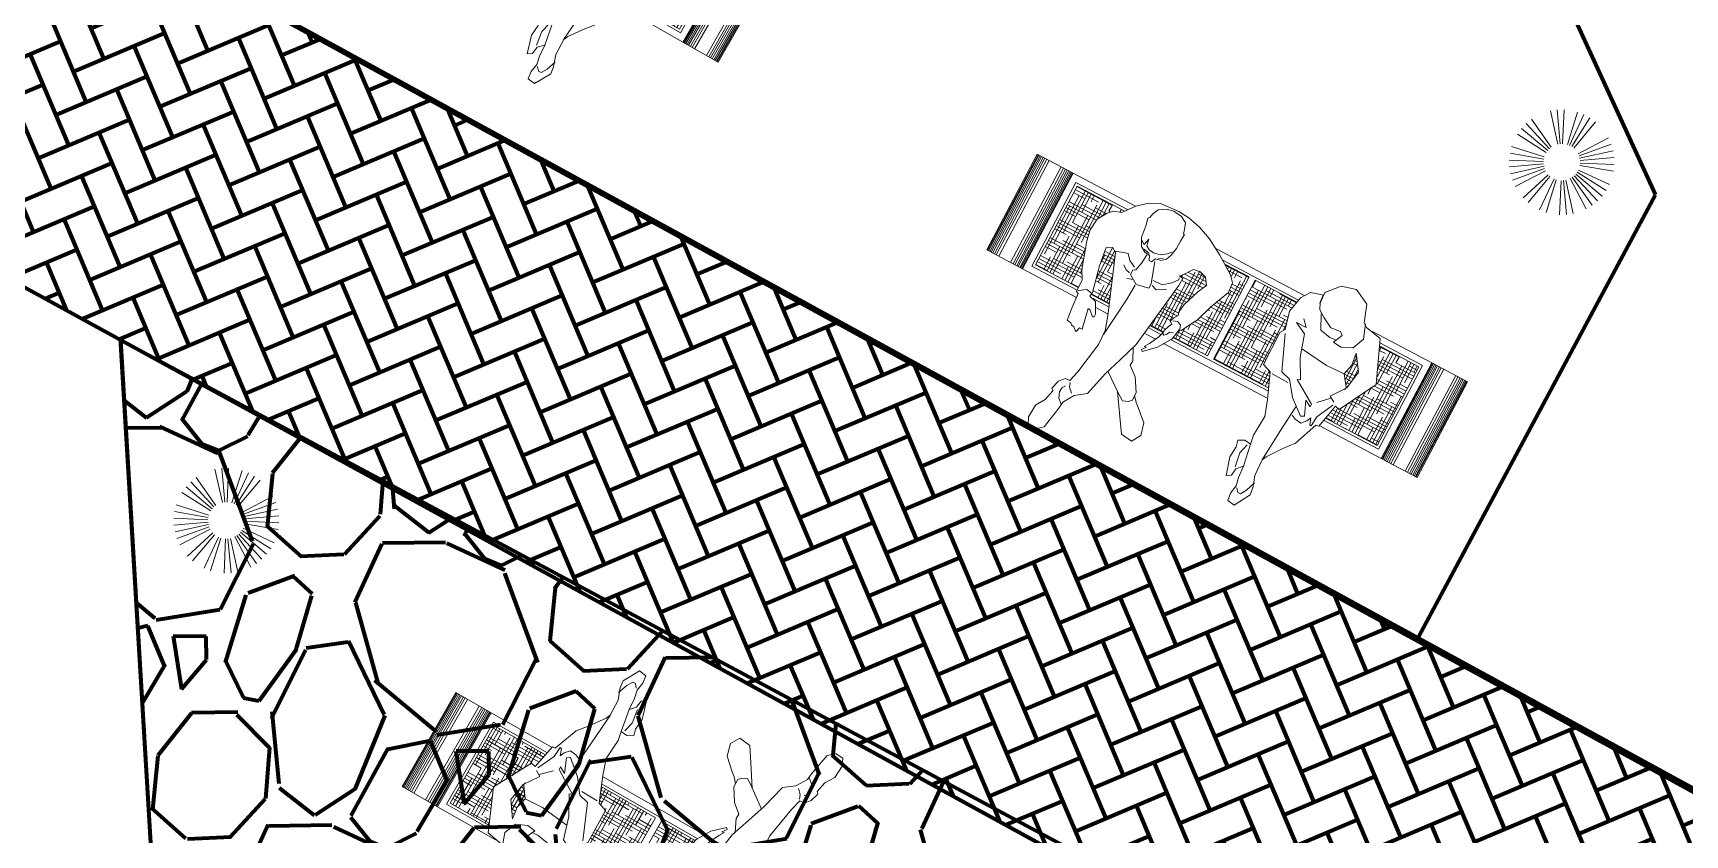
# Model space of a CAD drawing. Header units: millimetres. Extents: x 111 to 1506, y 14 to 566.
# Drawn here: x 216.78 to 225.98, y 117.57 to 122.03 of the extents above; entities that cross this region are included whole.
import ezdxf

# ---------------------------------------------------------------- set-up
doc = ezdxf.new("R2010")
doc.units = ezdxf.units.MM
for name, color, linetype, lineweight in [('G', 254, 'Continuous', 5), ('GRASS', 56, 'Continuous', 0), ('mobiliario', 45, 'Continuous', 13), ('PALMERAS114', 114, 'Continuous', 5), ('trazado', 253, 'Continuous', 5), ('Trees', 82, 'Continuous', 0)]:
    doc.layers.add(name, color=color, linetype=linetype, lineweight=lineweight)
doc.styles.add('ATTR', font='romans.shx', dxfattribs={"width": 0.8, "height": 2.52})
pattern_1 = [(22.91477167913166, (797.1278348435668, 1599.995954433708), (0.097837146278343, 0.2411221532918743), [0.5519999999999998, -0.1839999999999999]), (112.9147716791316, (797.2973144933669, 1600.067596937221), (0.097837146278343, 0.2411221532918743), [0.5519999999999999, -0.184])]
pattern_2 = [(359.9999999864311, (2.309276558225974, 33.90391519851983), (0.0500000000029603, 0.012499999988159), [0.2, -0.1]), (89.99999998643118, (2.309276558225974, 33.90391519851983), (-0.0125000000118411, -0.0499999999970397), [0.2, -0.1])]

# ---------------------------------------------------------------- blocks, each defined once
blk = doc.blocks.new('0Q62D')
at = {"color": 0, "linetype": 'ByBlock'}
for p, q in [((-0.0500000000000003, 1.109999999999998), (0.0699999999999999, 0.48)), ((-0.03, 0.5299999999999998), (-0.0500000000000003, 1.109999999999998)), ((-0.03, 0.96), (0.02, 0.5200000000000001)), ((-0.3300000000000001, 0.6700000000000002), (-0.1600000000000001, 0.3799999999999999)), ((-0.24, 0.3399999999999999), (-0.3300000000000001, 0.6700000000000002)), ((0.0999999999999999, 0.2899999999999998), (0.3399999999999999, 0.6099999999999999)), ((0.3399999999999999, 0.6099999999999999), (0.1499999999999999, 0.24)), ((-0.99, 0.5899999999999999), (-0.3500000000000001, 0.3299999999999998)), ((-0.4700000000000002, 0.19), (-0.99, 0.5899999999999999)), ((-0.47, 0.2799999999999998), (-0.92, 0.55)), ((-0.02, 0.02), (-0.03, 0.5299999999999998)), ((0.02, 0.5200000000000001), (0.0499999999999998, 0.5099999999999998)), ((0.2799999999999998, 0.3399999999999999), (1, 0.5400000000000001)), ((1, 0.5400000000000001), (0.3599999999999999, 0.26)), ((1, 0.5400000000000001), (0.4100000000000004, 0.3299999999999998)), ((0.0699999999999999, 0.48), (0, 0.01)), ((-0.1600000000000001, 0.3799999999999999), (-0.02, 0.02)), ((-0.3500000000000001, 0.3299999999999998), (0, 0)), ((0, 0), (-0.24, 0.3399999999999999)), ((0.03, 0.0499999999999998), (0.2799999999999998, 0.3399999999999999)), ((-0.4400000000000004, 0.21), (-0.3800000000000001, 0.3099999999999998)), ((0, 0.01), (0.0999999999999999, 0.2899999999999998)), ((0.3599999999999999, 0.26), (0, 0.01)), ((0.0799999999999999, 0.0899999999999999), (0.31, 0.27)), ((0.1499999999999999, 0.24), (0.03, 0.0499999999999998)), ((-0.0900000000000001, 0.0399999999999998), (-0.3600000000000001, 0.22)), ((-0.0500000000000001, 0.01), (-0.4700000000000002, 0.19)), ((0, 0.01), (0.3900000000000001, 0.0999999999999999)), ((0.3900000000000001, 0.0999999999999999), (0.8299999999999998, 0.01)), ((-1.159999999999999, -0.1500000000000001), (-0.6600000000000003, 0.01)), ((-0.6600000000000003, 0.01), (-0.0500000000000001, 0.01)), ((-0.01, 0.01), (-0.6200000000000001, -0.1300000000000001)), ((0.01, 0), (-0.0900000000000001, -0.29)), ((0, -0.4200000000000001), (0.01, 0)), ((0.02, 0.01), (0.1199999999999999, -0.5200000000000001)), ((0.3300000000000001, -0.3600000000000001), (0.02, 0.01)), ((0.04, 0.01), (0.2799999999999998, 0.02)), ((0.8299999999999998, 0.01), (0.3900000000000001, -0.02)), ((0.7700000000000001, 0.01), (0.5, 0.01)), ((-0.2000000000000002, -0.01), (-0.5300000000000002, -0.04)), ((0.0499999999999998, -0.01), (0.3700000000000001, -0.3)), ((0.3900000000000001, -0.02), (0.0499999999999998, -0.01)), ((-0.3500000000000001, -0.31), (-0.01, -0.04)), ((0, -0.03), (-0.3, -0.4300000000000004)), ((-0.1200000000000001, -0.2300000000000002), (0, -0.03)), ((-1.159999999999999, -0.1500000000000001), (-0.72, -0.0600000000000001)), ((-0.04, -0.0600000000000001), (-0.31, -0.3500000000000001)), ((0.02, -0.0600000000000001), (0.0699999999999999, -0.4800000000000005)), ((-0.6200000000000001, -0.1300000000000001), (-1.159999999999999, -0.1500000000000001)), ((-0.1600000000000001, -0.4500000000000002), (-0.1200000000000001, -0.2300000000000002)), ((-0.6400000000000003, -0.6000000000000001), (-0.3500000000000001, -0.31)), ((-0.0900000000000001, -0.29), (-0.1600000000000001, -0.4500000000000002)), ((0.3700000000000001, -0.3), (0.6000000000000001, -0.7300000000000001)), ((0.6000000000000001, -0.7300000000000001), (0.3300000000000001, -0.3600000000000001)), ((0.4899999999999999, -0.56), (0.3799999999999999, -0.3800000000000001)), ((-0.3, -0.4300000000000004), (-0.6400000000000003, -0.6000000000000001)), ((0.0499999999999998, -1.179999999999999), (0, -0.4200000000000001)), ((0.1199999999999999, -0.5200000000000001), (0.0499999999999998, -1.179999999999999)), ((0.04, -1.08), (0.0499999999999998, -0.56))]:
    blk.add_line(p, q, dxfattribs=at)
blk = doc.blocks.new('*E434321')
at = {"layer": 'Trees', "linetype": 'ByBlock', "xscale": -0.3276657665147431, "yscale": 0.3276657665147695, "zscale": 0.3276657665147513, "rotation": 77.65882791872079}
blk.add_blockref('0Q62D', (0.5708279861308654, -0.5170867971258702), dxfattribs=at)
blk = doc.blocks.new('persona 1')
at = {"layer": 'mobiliario', "color": 32, "lineweight": 9}
for p, q in [((768301.7748534755, 8993267.251872886), (768301.8255743125, 8993267.276098698)), ((768301.8255743125, 8993267.276098698), (768301.9236908631, 8993267.284991888)), ((768301.8629396576, 8993267.265288722), (768301.9019675629, 8993267.27425797)), ((768301.9019675629, 8993267.27425797), (768301.9465077316, 8993267.268665958)), ((768301.9236908631, 8993267.284991888), (768301.9829783385, 8993267.27999586)), ((768301.9829783385, 8993267.27999586), (768302.0501365458, 8993267.262997892)), ((768301.6780568212, 8993267.149400894), (768301.7249279581, 8993267.207967183)), ((768301.7249279581, 8993267.207967183), (768301.7748534755, 8993267.251872886)), ((768301.8117492424, 8993267.19176386), (768301.8157702722, 8993267.214102393)), ((768301.8157702722, 8993267.214102393), (768301.8293245938, 8993267.244218212)), ((768301.8293245938, 8993267.244218212), (768301.8629396576, 8993267.265288722)), ((768301.9465077316, 8993267.268665958), (768301.9792555552, 8993267.250277366)), ((768301.9792555552, 8993267.250277366), (768301.9931356236, 8993267.211414237)), ((768301.9931356236, 8993267.211414237), (768301.9961900004, 8993267.196753653)), ((768301.9961900004, 8993267.196753653), (768302.0011057705, 8993267.196952315)), ((768302.0011057705, 8993267.196952315), (768302.0001391153, 8993267.159953192)), ((768302.0501365458, 8993267.262997892), (768302.1201502978, 8993267.23625931)), ((768302.1201502978, 8993267.23625931), (768302.2033482118, 8993267.187877504)), ((768301.5855794437, 8993267.061887477), (768301.6155436354, 8993267.112378497)), ((768301.6155436354, 8993267.112378497), (768301.6392277441, 8993267.135511676)), ((768301.6392277441, 8993267.135511676), (768301.6780568212, 8993267.149400894)), ((768301.8046738339, 8993267.184085906), (768301.8117492424, 8993267.19176386)), ((768301.8134393021, 8993267.149944093), (768301.8046738339, 8993267.184085906)), ((768301.8201972729, 8993267.086584086), (768301.8134393021, 8993267.149944093)), ((768301.9993712902, 8993267.118034098), (768301.9912298134, 8993267.075817013)), ((768302.0001391153, 8993267.159953192), (768301.9993712902, 8993267.118034098)), ((768302.2033482118, 8993267.187877504), (768302.294416854, 8993267.12749376)), ((768302.294416854, 8993267.12749376), (768302.3227459827, 8993267.096606577)), ((768301.5806911738, 8993267.000089835), (768301.5855794437, 8993267.061887477)), ((768301.8422930094, 8993267.045157995), (768301.8201972729, 8993267.086584086)), ((768301.8284125999, 8993267.073824687), (768301.8497562986, 8993267.060121857)), ((768301.8700256459, 8993267.029030727), (768301.8422930094, 8993267.045157995)), ((768301.8497562986, 8993267.060121857), (768301.8567154594, 8993267.09369542)), ((768301.8567154594, 8993267.09369542), (768301.8642855175, 8993267.060709026)), ((768301.8603427632, 8993267.039950063), (768301.8922277373, 8993267.032915547)), ((768301.8642855175, 8993267.060709026), (768301.883469658, 8993267.048999693)), ((768301.883469658, 8993267.048999693), (768301.9085447937, 8993267.04585151)), ((768301.9085447937, 8993267.04585151), (768301.9435781819, 8993267.053509627)), ((768301.9586089066, 8993267.030146636), (768301.9317889216, 8993267.023690704)), ((768301.9435781819, 8993267.053509627), (768301.9718810396, 8993267.073380359)), ((768301.9437698424, 8993267.033333901), (768301.9632926526, 8993267.044110574)), ((768301.9800339583, 8993267.048260512), (768301.9586089066, 8993267.030146636)), ((768301.9718810396, 8993267.073380359), (768301.9877302852, 8993267.092747806)), ((768301.9912298134, 8993267.075817013), (768301.9800339583, 8993267.048260512)), ((768302.122094188, 8993267.066321606), (768302.0872142259, 8993267.015631927)), ((768302.1564051545, 8993267.070172219), (768302.122094188, 8993267.066321606)), ((768302.1913126148, 8993267.059262915), (768302.1564051545, 8993267.070172219)), ((768302.2148253937, 8993267.025717083), (768302.1913126148, 8993267.059262915)), ((768302.327291591, 8993267.045046197), (768302.282309344, 8993266.939740172)), ((768302.3227459827, 8993267.096606577), (768302.327291591, 8993267.045046197)), ((768301.5903513805, 8993266.943808146), (768301.5806911738, 8993267.000089835)), ((768301.7196251098, 8993266.973672517), (768301.6906275712, 8993266.960180623)), ((768301.6906275712, 8993266.960180623), (768301.7043363062, 8993266.864638485)), ((768301.7423425632, 8993266.959806575), (768301.7196251098, 8993266.973672517)), ((768301.735148704, 8993266.964197457), (768301.7785149217, 8993266.978516437)), ((768301.8551450856, 8993266.666220801), (768301.7423425632, 8993266.959806575)), ((768301.7785149217, 8993266.978516437), (768301.8004370538, 8993266.98433038)), ((768301.8004370538, 8993266.98433038), (768301.8236515839, 8993266.958164508)), ((768301.8236515839, 8993266.958164508), (768301.8588572908, 8993266.939875243)), ((768301.8971254993, 8993267.024901874), (768301.8700256459, 8993267.029030727)), ((768301.8820443209, 8993266.975308353), (768301.8715443744, 8993266.93053195)), ((768301.8850711976, 8993267.022246752), (768301.8820443209, 8993266.975308353)), ((768301.907987483, 8993267.003460836), (768301.8971254993, 8993267.024901874)), ((768301.9199111052, 8993267.00235373), (768301.907987483, 8993267.003460836)), ((768301.9317889216, 8993267.023690704), (768301.9199111052, 8993267.00235373)), ((768301.9710527417, 8993266.904985333), (768301.9347259663, 8993267.011933427)), ((768302.0194151105, 8993266.926651832), (768302.0575482808, 8993266.957760952)), ((768302.0575482808, 8993266.957760952), (768302.0810335559, 8993266.985814102)), ((768302.0872142259, 8993267.015631927), (768302.0753224624, 8993267.00529533)), ((768302.0753224624, 8993267.00529533), (768302.0951843708, 8993267.001170002)), ((768302.0810335559, 8993266.985814102), (768302.0781780109, 8993266.995554717)), ((768302.0943171326, 8993266.961710894), (768302.0849107541, 8993266.889874645)), ((768302.0951843708, 8993267.001170002), (768302.0943171326, 8993266.961710894)), ((768302.1612045914, 8993266.890493903), (768302.1921354384, 8993266.97798404)), ((768302.1921354384, 8993266.97798404), (768302.2148253937, 8993267.025717083)), ((768301.6352447942, 8993266.807638207), (768301.5903513805, 8993266.943808146)), ((768301.8280977737, 8993266.909064114), (768301.8077387903, 8993266.925489374)), ((768301.8505169824, 8993266.90257813), (768301.8280977737, 8993266.909064114)), ((768301.8832648024, 8993266.884189537), (768301.8517099656, 8993266.873058297)), ((768301.8595531975, 8993266.92265534), (768301.8580894656, 8993266.89795615)), ((768301.8580894656, 8993266.89795615), (768301.906081673, 8993266.867863607)), ((768301.8715443744, 8993266.93053195), (768301.8595531975, 8993266.92265534)), ((768301.906081673, 8993266.867863607), (768301.96958901, 8993266.880286142)), ((768301.96958901, 8993266.880286142), (768301.9710527417, 8993266.904985333)), ((768301.9702574181, 8993266.924665224), (768302.0194151105, 8993266.926651832)), ((768301.9786252248, 8993266.900363352), (768302.0060596169, 8993266.891616043)), ((768302.0060596169, 8993266.891616043), (768302.0494068024, 8993266.915543865)), ((768302.0849107541, 8993266.889874645), (768302.044628527, 8993266.607350288)), ((768302.155620413, 8993266.84591616), (768302.1612045914, 8993266.890493903)), ((768302.282309344, 8993266.939740172), (768302.2538363804, 8993266.852349363)), ((768301.659155231, 8993266.764252432), (768301.6352447942, 8993266.807638207)), ((768301.7043363062, 8993266.864638485), (768301.7342835795, 8993266.73279254)), ((768301.8998290859, 8993266.778906783), (768301.9038226196, 8993266.862844307)), ((768302.1383433044, 8993266.786081847), (768302.1472801062, 8993266.808619047)), ((768302.1534882728, 8993266.776837885), (768302.1383433044, 8993266.786081847)), ((768302.1472801062, 8993266.808619047), (768302.1612320897, 8993266.828894917)), ((768302.1721571964, 8993266.802232392), (768302.1503344831, 8993266.79395846)), ((768302.1612320897, 8993266.828894917), (768302.155620413, 8993266.84591616)), ((768302.1922179349, 8993266.793187091), (768302.1721571964, 8993266.802232392)), ((768302.2003869115, 8993266.773805194), (768302.1922179349, 8993266.793187091)), ((768302.2284897119, 8993266.809436962), (768302.210317865, 8993266.771742528)), ((768302.2538363804, 8993266.852349363), (768302.2284897119, 8993266.809436962)), ((768301.6617400292, 8993266.700292794), (768301.659155231, 8993266.764252432)), ((768301.7022980546, 8993266.732794473), (768301.6675916836, 8993266.707911663)), ((768301.7332780445, 8993266.727206364), (768301.7022980546, 8993266.732794473)), ((768301.7342835795, 8993266.73279254), (768301.7302625497, 8993266.710454006)), ((768301.7302625497, 8993266.710454006), (768301.7676278949, 8993266.69964403)), ((768301.8892572243, 8993266.674991388), (768301.8998290859, 8993266.778906783)), ((768302.124915898, 8993266.691907065), (768302.1336538661, 8993266.719364233)), ((768302.1336538661, 8993266.719364233), (768302.1355152576, 8993266.73422348)), ((768302.1355152576, 8993266.73422348), (768302.1443526428, 8993266.759220665)), ((768302.135664394, 8993266.716002423), (768302.1433970557, 8993266.710065637)), ((768302.1433970557, 8993266.710065637), (768302.1517713293, 8993266.719153067)), ((768302.1880255714, 8993266.714169543), (768302.1441093945, 8993266.643402655)), ((768302.1443526428, 8993266.759220665), (768302.1534882728, 8993266.776837885)), ((768302.1517713293, 8993266.719153067), (768302.1622861121, 8993266.737076)), ((768302.1622861121, 8993266.737076), (768302.1782417651, 8993266.743970098)), ((768302.1981278585, 8993266.76878589), (768302.1880255714, 8993266.714169543)), ((768302.210317865, 8993266.771742528), (768302.1981278585, 8993266.76878589)), ((768301.6742282808, 8993266.695869474), (768301.6617400292, 8993266.700292794)), ((768301.6798674556, 8993266.617249249), (768301.6742282808, 8993266.695869474)), ((768301.7621431315, 8993266.652606301), (768301.7523115949, 8993266.65220898)), ((768301.7523115949, 8993266.65220898), (768301.7736922335, 8993266.549584877)), ((768301.7902734317, 8993266.626639089), (768301.7621431315, 8993266.652606301)), ((768301.7676278949, 8993266.69964403), (768301.7969511785, 8993266.644156983)), ((768301.7975476721, 8993266.629397068), (768301.7902734317, 8993266.626639089)), ((768301.7969511785, 8993266.644156983), (768301.7975476721, 8993266.629397068)), ((768301.8776912075, 8993266.595675848), (768301.8551450856, 8993266.666220801)), ((768301.8785660616, 8993266.574027987), (768301.8892572243, 8993266.674991388)), ((768302.0836564341, 8993266.616319533), (768302.0998674725, 8993266.641614707)), ((768302.1441093945, 8993266.643402655), (768302.0872078873, 8993266.589359017)), ((768302.0998674725, 8993266.641614707), (768302.124915898, 8993266.691907065)), ((768301.6873680259, 8993266.55348827), (768301.6798674556, 8993266.617249249)), ((768301.709687816, 8993266.549462272), (768301.6873680259, 8993266.55348827)), ((768301.7173597161, 8993266.542380303), (768301.709687816, 8993266.549462272)), ((768301.7322064395, 8993266.5405163), (768301.7173597161, 8993266.542380303)), ((768301.7589449232, 8993266.548988892), (768301.752565423, 8993266.52409104)), ((768301.7736922335, 8993266.549584877), (768301.7589449232, 8993266.548988892)), ((768301.8807730824, 8993266.519416278), (768301.8776912075, 8993266.595675848)), ((768302.044628527, 8993266.607350288), (768302.0094778184, 8993266.502441583)), ((768302.0675723087, 8993266.52696539), (768302.0378687757, 8993266.587175537)), ((768302.0795359891, 8993266.596440982), (768302.0958464406, 8993266.619276172)), ((768302.0872078873, 8993266.589359017), (768302.0795359891, 8993266.596440982)), ((768302.0958464406, 8993266.619276172), (768302.0836564341, 8993266.616319533)), ((768301.7449929399, 8993266.528713023), (768301.7322064395, 8993266.5405163)), ((768301.752565423, 8993266.52409104), (768301.7449929399, 8993266.528713023)), ((768301.8530235272, 8993266.353206582), (768301.8807730824, 8993266.519416278)), ((768302.0094778184, 8993266.502441583), (768301.9763873331, 8993266.407472154)), ((768302.0661085807, 8993266.502266198), (768302.0675723087, 8993266.52696539)), ((768302.1144984458, 8993266.46233371), (768302.0661085807, 8993266.502266198)), ((768302.1540509315, 8993266.397404043), (768302.1144984458, 8993266.46233371)), ((768301.9763873331, 8993266.407472154), (768301.9445892479, 8993266.280522907)), ((768301.9823346509, 8993266.424540909), (768302.0744319687, 8993266.357226348)), ((768302.1557409912, 8993266.35558428), (768302.1540509315, 8993266.397404043)), ((768302.1779613681, 8993266.354018265), (768302.1547219849, 8993266.380799133)), ((768301.8381048868, 8993266.295931587), (768301.8530235272, 8993266.353206582)), ((768302.071652625, 8993266.359257787), (768302.1405829322, 8993266.25349529)), ((768302.0744319687, 8993266.357226348), (768302.1149511059, 8993266.3292958)), ((768302.1149511059, 8993266.3292958), (768302.1415901744, 8993266.340228379)), ((768302.1415901744, 8993266.340228379), (768302.1557409912, 8993266.35558428)), ((768302.198519081, 8993266.33604538), (768302.1779613681, 8993266.354018265)), ((768302.198519081, 8993266.33604538), (768302.2579088546, 8993266.281871738)), ((768301.7770829331, 8993266.222009402), (768301.7900407631, 8993266.266885133)), ((768301.7873121331, 8993266.212566778), (768301.7770829331, 8993266.222009402)), ((768301.7900407631, 8993266.266885133), (768301.8135260419, 8993266.294938285)), ((768301.8135260419, 8993266.294938285), (768301.8381048868, 8993266.295931587)), ((768301.81886697, 8993266.223698016), (768301.8204301186, 8993266.245937223)), ((768301.8298914935, 8993266.194575505), (768301.81886697, 8993266.223698016)), ((768301.8204301186, 8993266.245937223), (768301.8320236319, 8993266.263653778)), ((768301.8515872956, 8993266.266908405), (768301.8433189018, 8993266.28875029)), ((768301.8746029941, 8993266.245662505), (768301.8515872956, 8993266.266908405)), ((768301.8920070138, 8993266.241437847), (768301.8573258854, 8993266.185828196)), ((768301.9445892479, 8993266.280522907), (768301.8920070138, 8993266.241437847)), ((768302.1869247463, 8993266.181163527), (768302.1405829322, 8993266.25349529)), ((768302.2749089395, 8993266.22042202), (768302.2474580816, 8993266.174220486)), ((768302.2579088546, 8993266.281871738), (768302.2749089395, 8993266.22042202)), ((768301.7446883545, 8993266.109820068), (768301.7747519631, 8993266.157851098)), ((768301.7747519631, 8993266.157851098), (768301.7873121331, 8993266.212566778)), ((768301.8553650772, 8993266.173428932), (768301.8298914935, 8993266.194575505)), ((768301.8538019303, 8993266.15118973), (768301.8324694764, 8993266.034697995)), ((768301.8573258854, 8993266.185828196), (768301.8538019303, 8993266.15118973)), ((768302.2474580816, 8993266.174220486), (768302.1869247463, 8993266.181163527)), ((768301.7424567994, 8993266.043201782), (768301.7446883545, 8993266.109820068)), ((768301.7586953379, 8993266.006897973), (768301.7424567994, 8993266.043201782)), ((768301.7981209066, 8993266.006027274), (768301.7586953379, 8993266.006897973)), ((768301.8324694764, 8993266.034697995), (768301.7981209066, 8993266.006027274))]:
    blk.add_line(p, q, dxfattribs=at)
blk = doc.blocks.new('persona 2')
at = {"layer": 'mobiliario', "color": 32, "lineweight": 9}
for p, q in [((768302.5011173282, 8993267.261370327), (768302.5569392854, 8993267.325856505)), ((768302.5569392854, 8993267.325856505), (768302.6310781259, 8993267.346316526)), ((768302.6310781259, 8993267.346316526), (768302.7095783763, 8993267.306628838)), ((768302.7095783763, 8993267.306628838), (768302.7415893675, 8993267.219754828)), ((768302.4070484359, 8993267.182034582), (768302.438491866, 8993267.228136286)), ((768302.438491866, 8993267.228136286), (768302.5022076649, 8993267.246333376)), ((768302.5020333956, 8993267.20702045), (768302.4992441414, 8993267.245486999)), ((768302.5055998105, 8993267.199551923), (768302.5011173282, 8993267.261370327)), ((768302.5180824586, 8993267.173411675), (768302.5020333956, 8993267.20702045)), ((768302.7415893675, 8993267.219754828), (768302.7623483186, 8993267.204624217)), ((768302.7508349327, 8993267.217398217), (768302.7771327627, 8993267.146739414)), ((768302.7623483186, 8993267.204624217), (768302.8467359637, 8993267.188034229)), ((768302.3904765846, 8993267.09770454), (768302.4070484359, 8993267.182034582)), ((768302.5561550913, 8993267.148948297), (768302.5180824586, 8993267.173411675)), ((768302.5342186298, 8993267.159459373), (768302.569762053, 8993267.086443953)), ((768302.6080960929, 8993267.120949993), (768302.5561550913, 8993267.148948297)), ((768302.6590338909, 8993267.127645077), (768302.6080960929, 8993267.120949993)), ((768302.6529722159, 8993267.065234425), (768302.6751700622, 8993267.113692772)), ((768302.6751700622, 8993267.113692772), (768302.6590338909, 8993267.127645077)), ((768302.7771327627, 8993267.146739414), (768302.751402488, 8993267.084422473)), ((768302.8467359637, 8993267.188034229), (768302.9360525608, 8993266.978320768)), ((768302.4120645262, 8993267.00856757), (768302.3904765846, 8993267.09770454)), ((768302.5002459903, 8993267.064805627), (768302.4458628931, 8993267.063908389)), ((768302.4458628931, 8993267.063908389), (768302.5070494899, 8993267.033553468)), ((768302.469151102, 8993267.09732978), (768302.5002459903, 8993267.064805627)), ((768302.5070494899, 8993267.033553468), (768302.5424186419, 8993266.92122512)), ((768302.569762053, 8993267.086443953), (768302.6264129747, 8993267.076923808)), ((768302.6264129747, 8993267.076923808), (768302.6565046572, 8993267.079093043)), ((768302.6957547666, 8993267.059249204), (768302.6529722159, 8993267.065234425)), ((768302.751402488, 8993267.084422473), (768302.6957547666, 8993267.059249204)), ((768302.7857684287, 8993267.006787514), (768302.7767842487, 8993267.06811355)), ((768302.7767842487, 8993267.06811355), (768302.830818802, 8993266.990384908)), ((768302.395754056, 8993266.983206954), (768302.4120645262, 8993267.00856757)), ((768302.3995926734, 8993266.805120435), (768302.395754056, 8993266.983206954)), ((768302.4956679736, 8993266.815069376), (768302.4224004336, 8993266.991174037)), ((768302.5333473198, 8993266.962894665), (768302.6767408531, 8993266.946023637)), ((768302.6767408531, 8993266.946023637), (768302.7716386765, 8993266.95135304)), ((768302.7716386765, 8993266.95135304), (768302.7857684287, 8993267.006787514)), ((768302.7716386765, 8993266.95135304), (768302.8118919899, 8993266.896815786)), ((768302.830818802, 8993266.990384908), (768302.8165147994, 8993266.895637473)), ((768302.9360525608, 8993266.978320768), (768302.8322153223, 8993266.783402843)), ((768302.5424186419, 8993266.92122512), (768302.596366059, 8993266.82384001)), ((768302.8165147994, 8993266.895637473), (768302.7629606406, 8993266.820733918)), ((768302.4446430709, 8993266.78871782), (768302.3995926734, 8993266.805120435)), ((768302.4961483927, 8993266.662437167), (768302.4446430709, 8993266.78871782)), ((768302.4585114178, 8993266.785182903), (768302.5464314986, 8993266.78245153)), ((768302.5465186331, 8993266.802107995), (768302.4956679736, 8993266.815069376)), ((768302.6017306726, 8993266.728998918), (768302.5465186331, 8993266.802107995)), ((768302.596366059, 8993266.82384001), (768302.5801427531, 8993266.81813585)), ((768302.5801427531, 8993266.81813585), (768302.6989834552, 8993266.7435674)), ((768302.7710287535, 8993266.81375776), (768302.7187392266, 8993266.763130173)), ((768302.7520148045, 8993266.700532172), (768302.794055555, 8993266.788209757)), ((768302.7629606406, 8993266.820733918), (768302.792965211, 8993266.80324668)), ((768302.809101384, 8993266.78929438), (768302.7819322144, 8993266.663388483)), ((768302.8322153223, 8993266.783402843), (768302.809101384, 8993266.78929438)), ((768302.6789662987, 8993266.665035203), (768302.6017306726, 8993266.728998918)), ((768302.7000737991, 8993266.728530478), (768302.6654464732, 8993266.74719601)), ((768302.6654464732, 8993266.74719601), (768302.6963671186, 8993266.675358923)), ((768302.6989834552, 8993266.7435674), (768302.7000737991, 8993266.728530478)), ((768302.5247140806, 8993266.581361003), (768302.4961483927, 8993266.662437167)), ((768302.6374483462, 8993266.69529646), (768302.625237897, 8993266.550818712)), ((768302.640719397, 8993266.650185654), (768302.6626558583, 8993266.639674578)), ((768302.6626558583, 8993266.639674578), (768302.6961928419, 8993266.636045968)), ((768302.6963671186, 8993266.675358923), (768302.6789662987, 8993266.665035203)), ((768302.6961928419, 8993266.636045968), (768302.7171260715, 8993266.660228314)), ((768302.7171260715, 8993266.660228314), (768302.7276362516, 8993266.682147706)), ((768302.7668863889, 8993266.66230386), (768302.7200485859, 8993266.536491651)), ((768302.7276362516, 8993266.682147706), (768302.7390625254, 8993266.649717212)), ((768302.7390625254, 8993266.649717212), (768302.7483080905, 8993266.647360599)), ((768302.7483080905, 8993266.647360599), (768302.7520148045, 8993266.700532172)), ((768302.7819322144, 8993266.663388483), (768302.7668863889, 8993266.66230386)), ((768302.5173006598, 8993266.475017887), (768302.5247140806, 8993266.581361003)), ((768302.625237897, 8993266.550818712), (768302.6119174883, 8993266.386904782)), ((768302.525194494, 8993266.42872877), (768302.5173006598, 8993266.475017887)), ((768302.6770046259, 8993266.483507454), (768302.6234504934, 8993266.408603892)), ((768302.7200485859, 8993266.536491651), (768302.6770046259, 8993266.483507454)), ((768302.4619308151, 8993266.41669735), (768302.4916575105, 8993266.43235738)), ((768302.4694596715, 8993266.383899055), (768302.4619308151, 8993266.41669735)), ((768302.4645754863, 8993266.326107973), (768302.4694596715, 8993266.383899055)), ((768302.4916575105, 8993266.43235738), (768302.525194494, 8993266.42872877)), ((768302.5124164913, 8993266.417226765), (768302.4994642193, 8993266.36641183)), ((768302.525194494, 8993266.42872877), (768302.5455178265, 8993266.31531583)), ((768302.6234504934, 8993266.408603892), (768302.6129403078, 8993266.386684474)), ((768302.6129403078, 8993266.386684474), (768302.616037095, 8993266.302260766)), ((768302.4918657131, 8993266.23547715), (768302.4645754863, 8993266.326107973)), ((768302.4994642193, 8993266.36641183), (768302.5107162222, 8993266.294668408)), ((768302.5455178265, 8993266.31531583), (768302.5187843071, 8993266.287692256)), ((768302.549879197, 8993266.255168105), (768302.5455178265, 8993266.31531583)), ((768302.616037095, 8993266.302260766), (768302.6274633763, 8993266.269830298)), ((768302.5139872562, 8993266.249557635), (768302.4918657131, 8993266.23547715)), ((768302.5187843071, 8993266.287692256), (768302.5139872562, 8993266.249557635)), ((768302.5589505191, 8993266.213498557), (768302.549879197, 8993266.255168105)), ((768302.5970231519, 8993266.189035177), (768302.6145110969, 8993266.219015336)), ((768302.6145110969, 8993266.219015336), (768302.6320861597, 8993266.268651992)), ((768302.6274633763, 8993266.269830298), (768302.6368109453, 8993266.244008545)), ((768302.6368109453, 8993266.244008545), (768302.6410703398, 8993266.207325952)), ((768302.5515706801, 8993266.169781748), (768302.5589505191, 8993266.213498557)), ((768302.5574245211, 8993266.130253129), (768302.5515706801, 8993266.169781748)), ((768302.5670186039, 8993266.206522407), (768302.5819773227, 8993266.187950557)), ((768302.5819773227, 8993266.187950557), (768302.5970231519, 8993266.189035177)), ((768302.6410703398, 8993266.207325952), (768302.5955842845, 8993266.125446213)), ((768302.5955842845, 8993266.125446213), (768302.5574245211, 8993266.130253129))]:
    blk.add_line(p, q, dxfattribs=at)
blk = doc.blocks.new('bloque1')
at = {"layer": 'mobiliario'}
h = blk.add_hatch(dxfattribs=at)
h.set_pattern_fill('HOUND', color=250, scale=0.2, angle=-1.35688442e-08, style=0)
h.set_pattern_definition(pattern_2)
h.paths.add_polyline_path([(256.2525369820651, 18.25703219883144), (256.2562031846028, 18.30338043160736), (256.2786763284821, 18.34124869480729), (256.2964394099545, 18.35859857872128), (256.3255612177309, 18.36901549249887), (256.3306097306777, 18.37532369606197), (256.1334761341568, 18.37532369978726), (256.1334761332255, 18.04532369598746), (256.3127926266752, 18.04532369412482), (256.3113850250374, 18.08015414699912), (256.293452197453, 18.11269347928464), (256.2597821371164, 18.21482093259692)])
h = blk.add_hatch(dxfattribs=at)
h.set_pattern_fill('HOUND', color=250, scale=0.2, angle=-1.35688442e-08, style=0)
h.set_pattern_definition(pattern_2)
h.paths.add_polyline_path([(256.3737755243201, 18.22681975364685), (256.3567374341655, 18.2372192107141), (256.3349892802071, 18.22710029035807), (256.3452708313707, 18.15544368699193), (256.3677312864456, 18.05655922740698), (256.36570884299, 18.04532369226217), (256.443510557292, 18.04532369226217)])
h.paths.add_polyline_path([(256.7111201805528, 18.24045285210013), (256.7281376470346, 18.27625263482332), (256.7105030629318, 18.30141200684011), (256.6843224677723, 18.30959398671985), (256.6585892427247, 18.30670602619648), (256.6324292712379, 18.26868876814842), (256.6235104484949, 18.26093631982803), (256.6384068799671, 18.25784232467413), (256.6377564512659, 18.22824799269438), (256.6307016673964, 18.17437080666423), (256.6123021746753, 18.04532369971275), (256.6668884746032, 18.04532369785011), (256.6672590014059, 18.04648799821734), (256.6686550450977, 18.0576324313879), (256.675283083925, 18.07638031989336), (256.6821348064113, 18.08959323912859), (256.6707760801073, 18.09652620926499), (256.6774786815513, 18.11342910677194), (256.6879426690284, 18.12863600999117), (256.6837339114863, 18.14140194281936), (256.6879220453557, 18.17483524978161)])
h.paths.add_polyline_path([(256.8529582045739, 18.37532369792461), (256.7535377519671, 18.37532369792461), (256.7878312424291, 18.35258514247835), (256.8090780887287, 18.32941975444555), (256.8124872951303, 18.29074947163462), (256.7787506098393, 18.21176995150745), (256.7573958870489, 18.14622684381902), (256.7383858857211, 18.1140425466001), (256.7247570005711, 18.08577171899378), (256.7156144955661, 18.08355423994362), (256.7085430609295, 18.04532369598746), (256.8529582135379, 18.04532369412482)])
h = blk.add_hatch(dxfattribs=at)
h.set_pattern_fill('HOUND', color=250, scale=0.2, angle=-1.35688442e-08, style=0)
h.set_pattern_definition(pattern_2)
h.paths.add_polyline_path([(257.0488579403609, 18.2495546285063), (257.061090792995, 18.26857509277761), (257.0448998366483, 18.33542781695723), (257.05273984815, 18.37532369233668), (256.8779582044808, 18.37532369606197), (256.8779582134448, 18.04532369598746), (257.1093293066369, 18.04532369226217), (257.0855247015134, 18.10368777811527), (257.0517369033769, 18.1159897390753)])
h.paths.add_polyline_path([(257.5634761319961, 18.37532369419932), (257.3989562285133, 18.37532369792461), (257.4540818189271, 18.24588998965919), (257.3762038899586, 18.09970154613256), (257.3588684364222, 18.10412019863725), (257.346180770197, 18.0453237015754), (257.5634761329275, 18.04532369785011)])
h = blk.add_hatch(dxfattribs=at)
h.set_pattern_fill('HOUND', color=250, scale=0.2, angle=-1.35688442e-08, style=0)
h.set_pattern_definition(pattern_2)
h.paths.add_polyline_path([(257.3751564999111, 18.25493809580803), (257.3346305848099, 18.31323457695544), (257.3413687199354, 18.26724004931748), (257.3307714057155, 18.22566419281065), (257.3609613906592, 18.18476125411689), (257.3609613906592, 18.17902824655175), (257.3644284978509, 18.18387751840055)])
at = {"layer": 'mobiliario', "color": 250}
for p, q in [((255.9484761327039, 18.01032369583845), (255.9484761336353, 18.41032369248569)), ((256.0984761330765, 18.41032369434833), (255.9484761336353, 18.41032369434833)), ((255.9517505101394, 18.41032369434833), (255.9517505101394, 18.01032369583845)), ((255.9556115099695, 18.41032369434833), (255.9556115099695, 18.01032369583845)), ((255.9607010127511, 18.41032369434833), (255.9607010127511, 18.01032369583845)), ((255.9664925157558, 18.41032369621098), (255.9664925157558, 18.01032369583845)), ((255.972986017121, 18.41032369434833), (255.972986017121, 18.01032369583845)), ((255.9803570208605, 18.41032369621098), (255.9803570208605, 18.01032369583845)), ((255.9884300229605, 18.41032369621098), (255.9884300220292, 18.01032369583845)), ((255.9984761325177, 18.01032369583845), (255.9984761343803, 18.41032369434833)), ((256.0484761332627, 18.01032369583845), (256.0484761332627, 18.41032369434833)), ((256.0585222446825, 18.41032369621098), (256.0585222446825, 18.01032369583845)), ((256.0665952467825, 18.41032369434833), (256.0665952467825, 18.01032369583845)), ((256.0739662505221, 18.41032369621098), (256.0739662505221, 18.01032369583845)), ((256.0804597500246, 18.41032369434833), (256.0804597509559, 18.01032369583845)), ((256.0862512530293, 18.41032369434833), (256.0862512530293, 18.01032369583845)), ((256.0913407567423, 18.41032369621098), (256.0913407567423, 18.01032369583845)), ((256.0952017565723, 18.41032369434833), (256.0952017565723, 18.01032369583845)), ((256.3586205530446, 18.41032369807362), (256.0984761321452, 18.41032369807362)), ((256.0984761321452, 18.41032369807362), (256.0984761330765, 18.01032369583845)), ((256.0984761330765, 18.01032369583845), (256.0984761330765, 18.41032369434833)), ((257.0652734226314, 18.41032369993627), (256.6981193107785, 18.41032369621098)), ((257.5984761330765, 18.41032369807362), (257.3507317982148, 18.41032369807362)), ((257.5984761330765, 18.01032369583845), (257.5984761330765, 18.41032369807362)), ((257.5984761330765, 18.01032369583845), (257.5984761330765, 18.41032369434833)), ((257.5984761330765, 18.41032369434833), (257.7484761325177, 18.41032369434833)), ((257.6017505086493, 18.41032369434833), (257.6017505086493, 18.01032369583845)), ((257.6056115112733, 18.41032369621098), (257.605611510342, 18.01032369583845)), ((257.6107010131236, 18.41032369434833), (257.610701014055, 18.01032369583845)), ((257.6164925133344, 18.41032369434833), (257.6164925133344, 18.01032369583845)), ((257.6229860165622, 18.41032369434833), (257.6229860165622, 18.01032369583845)), ((257.6303570184391, 18.41032369434833), (257.6303570184391, 18.01032369583845)), ((257.6384300214704, 18.41032369434833), (257.6384300214704, 18.01032369583845)), ((257.6484761328902, 18.01032369583845), (257.6484761338215, 18.41032369621098)), ((257.6984761317726, 18.01032369583845), (257.698476132704, 18.41032369062304)), ((257.7085222441237, 18.41032369434833), (257.7085222441237, 18.01032369583845)), ((257.716595247155, 18.41032369434833), (257.716595247155, 18.01032369583845)), ((257.7239662481006, 18.41032369434833), (257.7239662481006, 18.01032369583845)), ((257.7304597503971, 18.41032369434833), (257.7304597503971, 18.01032369583845)), ((257.7362512524705, 18.41032369434833), (257.7362512524705, 18.01032369583845)), ((257.7413407543208, 18.41032369434833), (257.7413407543208, 18.01032369583845)), ((257.7452017569449, 18.41032369434833), (257.7452017569449, 18.01032369583845)), ((257.7484761315864, 18.01032369583845), (257.748476133449, 18.41032369062304)), ((256.3386128238635, 18.38532369956374), (256.123476133449, 18.38532369956374)), ((256.123476133449, 18.38532369956374), (256.1234761325177, 18.03532369248569)), ((256.3306097306777, 18.37532369606197), (256.1334761341568, 18.37532369978726)), ((256.1334761341568, 18.37532369978726), (256.1334761332255, 18.04532369598746)), ((257.0547049683518, 18.38532370328903), (256.7384561079089, 18.3853236939758)), ((256.8529582045739, 18.37532369792461), (256.7535377504537, 18.37532369792461)), ((256.8529582135379, 18.04532369226217), (256.8529582045739, 18.37532369792461)), ((257.0527398483828, 18.37532369233668), (256.8779582043644, 18.37532369606197)), ((256.8779582134448, 18.04532369598746), (256.8779582044808, 18.37532369419932)), ((257.5734761336353, 18.38532369583845), (257.3946972474223, 18.38532369583845)), ((257.5634761319961, 18.37532369419932), (257.3989562282804, 18.37532369792461)), ((257.5634761329275, 18.04532369785011), (257.5634761319961, 18.37532369419932)), ((257.5734761327039, 18.03532369621098), (257.5734761336353, 18.38532369583845)), ((256.123476133449, 18.03532369807362), (256.3131967567606, 18.03532368503511)), ((256.1334761332255, 18.04532369598746), (256.3127926267916, 18.04532369412482)), ((256.3657088431064, 18.04532369226217), (256.4435105579905, 18.04532369226217)), ((256.3802065997152, 18.03532367944717), (256.4473527979572, 18.03532367385924)), ((256.6108763775555, 18.03532369621098), (256.663706074236, 18.03532369621098)), ((256.6123021747917, 18.04532369971275), (256.666888474254, 18.04532369785011)), ((256.7035272625508, 18.03532369621098), (257.1134079442127, 18.03532369621098)), ((256.7085430606967, 18.04532369598746), (256.8529582135379, 18.04532369412482)), ((256.8779582136776, 18.04532369598746), (257.109329306404, 18.04532369226217)), ((257.3440228743712, 18.03532369807362), (257.5734761327039, 18.03532369621098)), ((257.346180770197, 18.0453237015754), (257.5634761329275, 18.04532369785011)), ((256.0984761330765, 18.01032369583845), (255.9484761327039, 18.01032369583845)), ((256.0952017565723, 18.0103236977011), (256.3240198589629, 18.01032368838787)), ((256.4040351426229, 18.01032368652522), (256.4569583794801, 18.01032368279993)), ((256.607311886386, 18.01032369956374), (256.6529500813922, 18.01032369956374)), ((256.6880128848134, 18.01032369956374), (257.1236045425758, 18.01032369583845)), ((257.3386281353887, 18.01032369025051), (257.5984761330765, 18.01032369583845)), ((257.5984761330765, 18.01032369583845), (257.7484761315864, 18.01032369583845))]:
    blk.add_line(p, q, dxfattribs=at)
at = {"layer": 'trazado'}
blk.add_line((257.3609613906592, 18.18476125411689), (257.3609613906592, 18.17170641198754), dxfattribs=at)
at = {"layer": 'mobiliario', "xscale": 0.75, "yscale": 0.75, "zscale": 0.75}
for name, p in [('persona 2', (-575969.7479576017, -6744931.990251071)), ('persona 1', (-575969.9329813982, -6744931.995435663))]:
    blk.add_blockref(name, p, dxfattribs=at)
blk = doc.blocks.new('A$C772F565F')
at = {"layer": 'mobiliario', "lineweight": 13, "xscale": 1.506646428533565, "yscale": 1.506646428533565, "zscale": 1.506646428533565}
blk.add_blockref('bloque1', (-385.6238876914636, -26.37996881030995), dxfattribs=at)
blk = doc.blocks.new('EVG7')
for p, q in [((-6.586590329221563, 19.09794484514191), (-16.70759032922166, 56.8689448451421)), ((-3.910590329221633, 19.66994484514202), (-9.009590329221794, 58.39994484514204)), ((1.554409670778511, 19.66994484514202), (6.653409670778216, 58.39994484514204)), ((4.230409670778442, 19.09794484514191), (14.35040967077833, 56.8689448451421)), ((-16.00159032922198, 13.73594484514206), (-43.60459032922159, 41.3399448451421)), ((-13.81759032922133, 15.38494484514217), (-37.70359032922176, 46.51394484514208)), ((-11.61659032922176, 16.99194484514214), (-31.17859032922212, 50.87494484514218)), ((-9.208590329221863, 18.30094484514211), (-24.13959032922145, 54.34594484514218)), ((6.852409670778285, 18.30094484514211), (21.78240967077858, 54.34594484514218)), ((9.259409670778437, 16.99194484514214), (28.82140967077788, 50.87494484514218)), ((-20.59459032922183, 6.955944845142084), (-56.61059032922145, 21.87394484514198)), ((-17.84059032922147, 11.69894484514202), (-48.77959032922178, 35.43894484514203)), ((15.48440967077835, 11.69894484514202), (46.42340967077821, 35.43894484514203)), ((17.04340967077809, 9.432944845141945), (50.78340967077832, 28.91294484514197)), ((18.23840967077825, 6.955944845142084), (54.25440967077879, 21.87394484514198)), ((-21.61059032922145, 4.387944845142101), (-59.13359032922205, 14.44194484514219)), ((19.80340967077831, 1.675944845142112), (58.30840967077842, 6.744944845142072)), ((-22.18659032922193, -1.087055154858035), (-61.1785903292221, -1.087055154858035)), ((-22.15959032922189, -3.849055154857752), (-60.66459032922153, -8.918055154857711)), ((-20.59459032922183, -9.129055154857724), (-56.61059032922145, -24.04805515485782)), ((-19.39959032922167, -11.60705515485801), (-53.13959032922145, -31.08705515485804)), ((-17.84059032922147, -13.87205515485812), (-48.77959032922178, -37.6120551548579)), ((-13.81759032922133, -17.55905515485778), (-37.70359032922176, -48.68805515485769)), ((11.46140967077821, -17.55905515485778), (35.34740967077863, -48.68805515485769)), ((13.64440967077866, -15.9100551548579), (41.24840967077801, -43.51305515485774)), ((15.48440967077835, -13.87205515485812), (46.42340967077821, -37.6120551548579)), ((19.25440967077878, -6.562055154857943), (56.77740967077847, -16.61605515485803)), ((19.80340967077831, -3.849055154857752), (58.30840967077842, -8.918055154857711)), ((19.83040967077835, -1.087055154858035), (58.82140967077788, -1.087055154858035)), ((-11.61659032922176, -19.16605515485798), (-31.17859032922212, -53.04805515485781)), ((-9.208590329221863, -20.47405515485775), (-24.13959032922145, -56.51905515485782)), ((-6.586590329221563, -21.271055154858), (-16.70759032922166, -59.04205515485796)), ((-3.910590329221633, -21.84305515485767), (-9.009590329221794, -60.57305515485768)), ((-1.178590329222117, -22.12405515485784), (-1.178590329222117, -61.08705515485803)), ((4.230409670778442, -21.271055154858), (14.35040967077833, -59.04205515485796)), ((6.852409670778285, -20.47405515485775), (21.78240967077858, -56.51905515485782)), ((9.259409670778437, -19.16605515485798), (28.82140967077788, -53.04805515485781))]:
    blk.add_line(p, q)
at = {"style": 'ATTR', "width": 0.8, "flags": 9}
blk.add_attdef('ESTCODE', (0, 0), '', height=0.7, dxfattribs=at)

msp = doc.modelspace()

# ---------------------------------------------------------------- hatches: boundary and pattern name
at = {"layer": 'G', "lineweight": 100, "ltscale": 1000}
h = msp.add_hatch(dxfattribs=at)
h.set_pattern_fill('AR-HBONE', color=256, scale=0.04599999999999999, angle=-22.08522832086834, style=0)
h.set_pattern_definition(pattern_1)
edge = h.paths.add_edge_path()
edge.add_line((235.5029402299765, 146.4837225637089), (237.4470937507521, 145.9959000575146))
edge.add_line((237.4470937507521, 145.9959000575146), (222.9173769150252, 100.9891812213589))
edge.add_line((222.9173769150251, 100.9891812213589), (220.9387461675972, 101.3702083327265))
edge.add_line((220.9387461675972, 101.3702083327265), (235.5040922908734, 146.4834334912525))
h = msp.add_hatch(dxfattribs=at)
h.set_pattern_fill('AR-HBONE', color=256, scale=0.04599999999999999, angle=-22.08522832086834, style=0)
h.set_pattern_definition(pattern_1)
h.paths.add_polyline_path([(226.2122184763312, 117.70512305769), (225.5866504727158, 115.7673865160848), (209.4232826669095, 124.621555771842), (210.2650080275261, 126.4408829665984)])
at = {"layer": 'GRASS', "lineweight": 100, "ltscale": 1000, "true_color": 0x261a0d}
h = msp.add_hatch(dxfattribs=at)
h.set_pattern_fill('GRAVEL', color=28, scale=1.7, angle=-112.0852283208683)
h.set_pattern_definition([(115.9275591831317, (798.2428922540852, 1598.222589561143), (-9.063970477445864, 18.35468439347277), [0.2287111999999999, -22.64244968002528]), (72.8845124071316, (798.1428916656057, 1598.428280791641), (-6.094838201485775, -19.54233730385667), [0.3924755999999998, -38.85507209409096]), (20.42521875713165, (798.2583966782064, 1598.803374902584), (-23.71965007661784, -8.721708562133985), [0.2767395999999996, -27.39725541336946]), (155.1884606851316, (798.1138591055873, 1599.577521458542), (30.86609512533933, -14.35876637157613), [0.3574045999999995, -35.38304867076923]), (180.7484258571317, (797.7894455191998, 1599.727500873687), (22.09903787548946, 0.2062158521636182), [0.3504634999999995, -34.69593431775005]), (245.1884606851316, (797.4390114402189, 1599.722923069766), (14.35876637157613, 30.86609512533933), [0.3574045999999996, -35.38304867076924]), (285.6090121458317, (797.2890320250739, 1599.398509483379), (-7.443358276317301, 26.87017710344271), [0.4726492999999999, -46.79224253315719]), (320.1701000540316, (797.4162082909146, 1598.943291736133), (30.18157129471496, -25.08869773786675), [0.4462295999999997, -44.17674654458273]), (9.344337294131659, (797.758890157835, 1598.657476869334), (25.59182681762635, 4.292831249492636), [0.358615, -35.5029242865393]), (63.15112998813171, (798.112746855969, 1598.715704330085), (-8.606190085402462, -16.68872350462789), [0.4094144, -20.06129638394691]), (110.3122094771315, (798.297654160535, 1599.080984070446), (-9.657796932637883, 25.93408873293846), [0.5294615999999999, -52.41673750815132]), (26.72884651313167, (797.4653230789742, 1598.024402331692), (13.92580708083157, 7.191793736437567), [0.1807116999999998, -17.89053618164897]), (59.38400606913165, (797.6267255363457, 1598.105681152762), (-11.45980388463115, -19.20007538854451), [0.3438028999999998, -34.03656940746688]), (112.9147716791316, (797.8018184703296, 1598.401558601157), (-1.575263513412269, 0.6391751429081425), [0.2404157, -2.163747356034269]), (91.11336219313161, (798.0355923519426, 1598.435126029947), (-0.04534868771620765, -9.154667852878214), [0.1294685999999998, -12.81734567996862]), (179.7161811651316, (798.033076706544, 1598.564569730174), (5.36496568314527, -0.3422619153127439), [0.1830951, -8.971685072128649]), (278.8785282112316, (797.8499833494861, 1598.565476703927), (1.233001598100129, -6.004140826053566), [0.2973793, -9.615238921237006]), (49.4798228561317, (797.8958807942572, 1598.271661414054), (-2.853613799228716, -2.511351883916598), [0.2150346999999999, -5.160837322286275]), (264.3043120131317, (798.4037982894306, 1599.478222567952), (-1.665960888844636, -17.67016056284828), [0.3012399999999996, -29.82283674933795]), (318.2609476210316, (798.373901690807, 1599.178469013527), (-14.77119807590796, 13.33198062564363), [0.2527236999999999, -25.0195931704423]), (181.1133621931316, (798.2109334969399, 1598.143826385473), (9.154667852878212, -0.04534868771621606), [0.2589354999999999, -12.68787877996863]), (231.5252313451316, (797.9520460964874, 1598.138795094675), (11.11754196931903, 13.83510970539912), [0.3012399999999996, -29.82283674933727]), (227.3587264591317, (797.427134911115, 1599.874511156555), (6.346402741365738, 6.597967281245549), [0.2904959999999997, -14.23431036703974]), (182.6899122481317, (797.2303510774451, 1599.660819502984), (20.52377436207706, 0.8453909950718471), [0.2434026, -24.0968932075692]), (314.7161811655316, (796.6292782320983, 1598.767248893246), (6.597967281245471, -6.346402741365628), [0.2589354999999999, -12.68787877996862]), (265.2687963154316, (796.8114646154014, 1598.583248562434), (2.00822280415695, 23.03512624599356), [0.2849726999999997, -28.21222014420798]), (317.3587264595316, (796.9424740521233, 1599.539128014819), (-6.597967281245432, 6.346402741365659), [0.1452479999999997, -14.37955836703973]), (349.2247041531316, (796.6676287406727, 1598.861764704051), (6.940229196557683, -0.9814370582204304), [0.08668299999999995, -8.581650173107754]), (53.87852821113169, (796.7527836677724, 1598.84555858204), (-3.492788942136906, -4.086615397328875), [0.3504635, -6.65881606355009]), (73.92377763613156, (796.9593818720247, 1599.128652527577), (-4.816487915669533, -16.391810277032), [0.3247849999999998, -32.15366939672273]), (191.6048392051316, (797.7082096332794, 1598.623002466789), (3.789702169732906, 0.2969132275959935), [0.2451773999999997, -5.884259768288793]), (241.0719982661315, (797.4680440002372, 1598.573682402865), (-14.01650445626399, -25.501129442194), [0.4280497999999999, -42.3768564608481]), (308.8601675800316, (797.2609923091077, 1598.199041778799), (-8.470144022253866, 10.77528005400675), [0.1750251999999999, -17.32754603967789]), (337.9147716791317, (797.3708072681695, 1598.062752840267), (2.21443865632056, 0.9360883705041902), [0.102, -1.598]), (8.171208843131655, (797.0194232802852, 1599.140982543558), (-13.58354516551939, -1.826828053292215), [0.2361708, -23.38098398206466]), (295.9275591833316, (797.2531971618984, 1599.174549972348), (9.063970477445858, -18.35468439347265), [0.4574223999999999, -22.41373848002528]), (247.9147716791316, (797.4531983388573, 1598.763167511352), (0.9360883705041905, -2.21443865632056), [0.4419999999999999, -1.258]), (213.2196181481317, (797.2870128017012, 1598.353598997865), (-17.41859602296829, -11.27840913376679), [0.2687937999999995, -26.61056631143137]), (141.9693757781317, (797.062146316916, 1598.206340503983), (-5.661878910741299, 4.131964085045179), [0.2475233999999999, -12.12866341177684]), (95.56074704313163, (796.8671764307544, 1598.358835564527), (-3.608307418868343, 36.32175818391693), [0.4030104999999996, -39.89810610984092]), (63.34085041913167, (796.8281242242899, 1598.759950168063), (9.884540371218755, 19.83925053145262), [0.4263582999999996, -42.20942479354709])])
h.paths.add_polyline_path([(218.0813046895048, 106.6928289840486), (217.2676162658506, 120.3244898250596), (223.5747309042389, 116.9449183335688)])

# ---------------------------------------------------------------- linework, layer by layer
at = {"lineweight": 100, "ltscale": 1000}
for p, q in [((225.8185183670971, 121.1323796102598), (222.9372250013124, 127.4335066831815)), ((224.4881378799242, 118.6495612214782), (225.8185183670972, 121.1323796102597)), ((218.0813046895049, 106.6928289840488), (217.2671065043904, 120.3330298203882))]:
    msp.add_line(p, q, dxfattribs=at)
at = {"lineweight": 211, "ltscale": 1000}
for p, q in [((210.2650080275261, 126.4408829665984), (226.2122184763317, 117.7051230576898)), ((209.4232826669095, 124.6215557718415), (225.5866504727155, 115.7673865160846))]:
    msp.add_line(p, q, dxfattribs=at)
at = {"lineweight": 100, "ltscale": 1000}
for points in [[(226.2189948599829, 117.7247148536486), (210.2650080275261, 126.4408829665984), (221.1985585925087, 150.0729449298319), (235.5040922908735, 146.4834334912524), (226.2189948599829, 117.7247148536486)], [(210.2605210359315, 126.4311846656883), (210.2650080275261, 126.4408829665984), (226.2122184763312, 117.70512305769)], [(225.7245804368843, 115.7171841147144), (218.211150237045, 93.87620547016405), (203.0705309139184, 96.74536844155568), (204.8392766090442, 105.653313084673), (205.0273162900173, 106.6003384673691), (205.0930628594068, 106.9314583124717), (205.3902482879634, 108.4281750839209), (205.6183834821801, 109.6155174627859), (205.6265516102647, 109.6784463115349), (207.9608138041996, 121.4605373471821), (209.4232826669095, 124.621555771842), (225.5866504727157, 115.7673865160846)], [(225.5866504727158, 115.7673865160848), (225.5866504727158, 115.7673865160848), (209.4232826669095, 124.621555771842)], [(218.0813046895048, 106.6928289840486), (217.2676162658506, 120.3244898250596), (223.5747309042389, 116.9449183335688), (218.0813046895049, 106.6928289840488)]]:
    msp.add_lwpolyline(points, dxfattribs=at)

# ---------------------------------------------------------------- block references
at = {"layer": 'mobiliario', "lineweight": 13}
for p, rotation in [((217.8677900535637, 122.5659395812254), 330.1705005270676), ((221.7403681356419, 120.1585111261293), 332.1521713211029), ((221.8641422730537, 117.6699796581906), 150.240573482482)]:
    msp.add_blockref('A$C772F565F', p, dxfattribs=dict(at, rotation=rotation))
at = {"layer": 'PALMERAS114', "extrusion": (0, 0, -1), "xscale": -0.004880888891868356, "yscale": 0.004880888891718753, "zscale": -0.004880888891868356, "rotation": 294.9205878507973}
for p in [(-225.2948041901317, 121.3220727566856), (-217.8538653293589, 119.3265391234658)]:
    msp.add_blockref('EVG7', p, dxfattribs=at)
at = {"layer": 'Trees', "xscale": 9.742862912486911, "yscale": 9.742862912486911, "zscale": 9.742862912486911, "rotation": 99.61477346508465}
msp.add_blockref('*E434321', (209.4352466852887, 112.7133882167523), dxfattribs=at)

doc.saveas('drawing.dxf')
